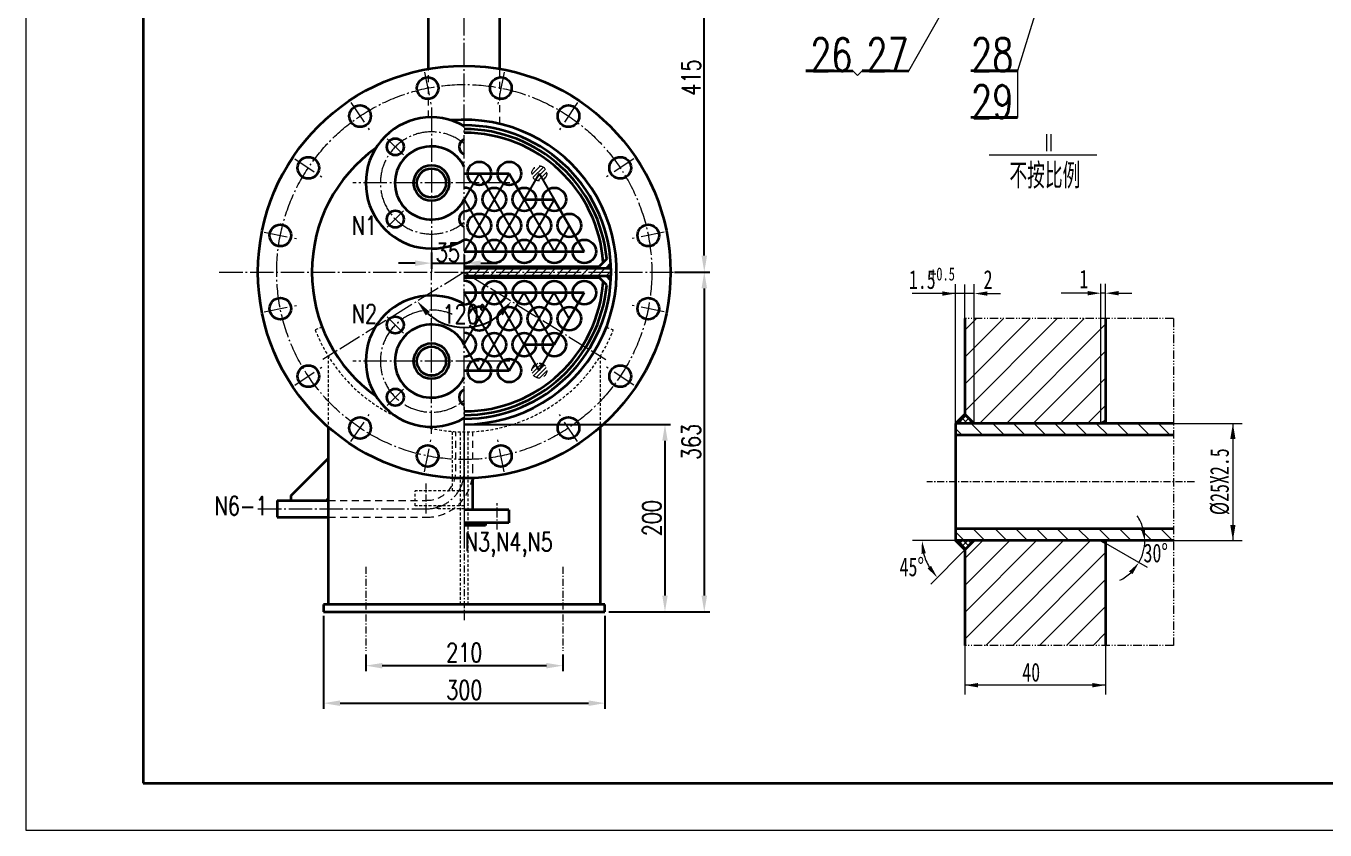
# Model space of a CAD drawing. Extents: x 0 to 6472, y 0 to 2970.
# Drawn here: x 0 to 1385, y 0 to 858 of the extents above; entities that cross this region are included whole.
import ezdxf
from ezdxf.enums import TextEntityAlignment as Align

# ---------------------------------------------------------------- set-up
doc = ezdxf.new("R2010")
doc.units = 0
doc.header["$LTSCALE"] = 10
doc.header["$MEASUREMENT"] = 0
doc.header["$PDMODE"] = 3
for name, pattern in [('JXX-S', [1.7, 0.9, -0.2, 0.1, -0.2, 0.1, -0.2]), ('XX-L', [1.25, 0.75, -0.5]), ('XX-S', [0.5, 0.3, -0.2]), ('ZXX-L', [3.28, 2.5, -0.3, 0.18, -0.3]), ('ZXX-S', [1.27, 0.75, -0.2, 0.12, -0.2])]:
    doc.linetypes.add(name, pattern=pattern)
doc.layers.get('0').update_dxf_attribs({"linetype": 'CONTINUOUS', "lineweight": 20})
doc.layers.get('Defpoints').update_dxf_attribs({"linetype": 'CONTINUOUS', "lineweight": 20})
doc.layers.add('1', color=1, linetype='CONTINUOUS')
for name, color, linetype, lineweight in [('A 粗实线', 2, 'CONTINUOUS', 35), ('B 细实线', 7, 'CONTINUOUS', 20), ('D 短中心线', 1, 'ZXX-S', 20), ('E 长中心线', 1, 'ZXX-L', 20), ('F 短虚线', 6, 'XX-S', 20), ('G 长虚线', 6, 'XX-L', 20), ('H 短双点线', 4, 'JXX-S', 20), ('J 标注尺寸', 7, 'CONTINUOUS', 20)]:
    doc.layers.add(name, color=color, linetype=linetype, lineweight=lineweight)
doc.styles.add('HZ', font='txt', dxfattribs={"width": 0.75, "bigfont": 'hztxt'})
doc.styles.add('HZTXT', font='TXT.SHX', dxfattribs={"width": 0.75, "bigfont": 'HZTXT'})
doc.styles.add('TXT', font='txt', dxfattribs={"width": 0.7})
doc.dimstyles.new('副本1比5', dxfattribs={"dimscale": 5, "dimtxt": 4, "dimasz": 3.5, "dimexe": 1.2, "dimexo": 0.8, "dimgap": 0.8, "dimtad": 1, "dimdec": 0, "dimzin": 0, "dimdsep": 46, "dimtxsty": 'HZTXT', "dimcen": 0, "dimadec": 0, "dimazin": 0, "dimtfac": 0.375, "dimtdec": 0, "dimtmove": 2, "dimatfit": 0, "dimfxl": 0, "dimtzin": 0, "dimarcsym": 0})
pattern_1 = [(45, (-3815.559, -920.2154), (-2.2097087, 2.2097087), [])]

# ---------------------------------------------------------------- blocks, each defined once
blk = doc.blocks.new('*D129')
at = {"color": 0, "lineweight": -2}
blk.add_arc((467.4, 595.1), 59.1, 228.7831, 311.2169, dxfattribs=at)
at = {"color": 0}
for points in [[(426.3, 548.8), (430.7, 552.6), (417.2, 564.1)], [(504.1, 552.6), (508.5, 548.8), (517.6, 564.1)]]:
    blk.add_solid(points, dxfattribs=at)
at = {"layer": 'Defpoints', "color": 0}
for p in [(467.4, 595.1), (467.4, 595.1), (447.8, 539.4), (316.6, 501.8), (618.2, 501.8)]:
    blk.add_point(p, dxfattribs=at)
at = {"color": 0, "insert": (467.4, 550.1), "char_height": 20, "attachment_point": 5, "style": 'HZTXT'}
blk.add_mtext('120%%d', dxfattribs=at)
blk = doc.blocks.new('*D130')
at = {"layer": 'Defpoints', "color": 0}
for p in [(467.4, 432.6), (617.4, 232.6), (681.4, 232.6)]:
    blk.add_point(p, dxfattribs=at)
at = {"layer": 'J 标注尺寸', "color": 0, "lineweight": -2}
for p, q in [((471.4, 432.6), (687.4, 432.6)), ((681.4, 415.1), (681.4, 250.1)), ((621.4, 232.6), (687.4, 232.6))]:
    blk.add_line(p, q, dxfattribs=at)
at = {"layer": 'J 标注尺寸', "color": 0}
for points in [[(678.5, 415.1), (684.3, 415.1), (681.4, 432.6)], [(678.5, 250.1), (684.3, 250.1), (681.4, 232.6)]]:
    blk.add_solid(points, dxfattribs=at)
at = {"layer": 'J 标注尺寸', "color": 0, "insert": (667.4, 332.6), "char_height": 20, "attachment_point": 5, "rotation": 90, "style": 'HZTXT'}
blk.add_mtext('200', dxfattribs=at)
blk = doc.blocks.new('*D131')
at = {"layer": 'Defpoints', "color": 0}
for p in [(362.4, 191.3), (572.4, 191.3), (572.4, 175.3)]:
    blk.add_point(p, dxfattribs=at)
at = {"layer": 'J 标注尺寸', "color": 0, "lineweight": -2}
for p, q in [((362.4, 187.3), (362.4, 169.3)), ((572.4, 187.3), (572.4, 169.3)), ((379.9, 175.3), (554.9, 175.3))]:
    blk.add_line(p, q, dxfattribs=at)
at = {"layer": 'J 标注尺寸', "color": 0}
for points in [[(379.9, 178.2), (379.9, 172.3), (362.4, 175.3)], [(554.9, 178.2), (554.9, 172.3), (572.4, 175.3)]]:
    blk.add_solid(points, dxfattribs=at)
at = {"layer": 'J 标注尺寸', "color": 0, "insert": (467.4, 189.3), "char_height": 20, "attachment_point": 5, "style": 'HZTXT'}
blk.add_mtext('210', dxfattribs=at)
blk = doc.blocks.new('*D132')
at = {"layer": 'Defpoints', "color": 0}
for p in [(317.4, 232.6), (617.4, 232.6), (617.4, 135.3)]:
    blk.add_point(p, dxfattribs=at)
at = {"layer": 'J 标注尺寸', "color": 0, "lineweight": -2}
for p, q in [((317.4, 228.6), (317.4, 129.3)), ((617.4, 228.6), (617.4, 129.3)), ((334.9, 135.3), (599.9, 135.3))]:
    blk.add_line(p, q, dxfattribs=at)
at = {"layer": 'J 标注尺寸', "color": 0}
for points in [[(334.9, 138.2), (334.9, 132.3), (317.4, 135.3)], [(599.9, 138.2), (599.9, 132.3), (617.4, 135.3)]]:
    blk.add_solid(points, dxfattribs=at)
at = {"layer": 'J 标注尺寸', "color": 0, "insert": (467.4, 149.3), "char_height": 20, "attachment_point": 5, "style": 'HZTXT'}
blk.add_mtext('300', dxfattribs=at)
blk = doc.blocks.new('*D137')
at = {"color": 0, "lineweight": -2}
for p, q in [((691.4, 595.1), (729.3, 595.1)), ((723.3, 577.6), (723.3, 250.1)), ((621.4, 232.6), (729.3, 232.6))]:
    blk.add_line(p, q, dxfattribs=at)
at = {"color": 0}
for points in [[(720.4, 577.6), (726.3, 577.6), (723.3, 595.1)], [(720.4, 250.1), (726.3, 250.1), (723.3, 232.6)]]:
    blk.add_solid(points, dxfattribs=at)
at = {"layer": 'Defpoints', "color": 0}
for p in [(687.4, 595.1), (617.4, 232.6), (723.3, 232.6)]:
    blk.add_point(p, dxfattribs=at)
at = {"color": 0, "insert": (709.3, 413.9), "char_height": 20, "attachment_point": 5, "rotation": 90, "style": 'HZTXT'}
blk.add_mtext('363', dxfattribs=at)
blk = doc.blocks.new('*D138')
at = {"color": 0, "lineweight": -2}
for p, q in [((580.9, 1010.1), (729.3, 1010.1)), ((723.3, 612.6), (723.3, 992.6)), ((691.4, 595.1), (729.3, 595.1))]:
    blk.add_line(p, q, dxfattribs=at)
at = {"color": 0}
for points in [[(720.4, 992.6), (726.3, 992.6), (723.3, 1010.1)], [(720.4, 612.6), (726.3, 612.6), (723.3, 595.1)]]:
    blk.add_solid(points, dxfattribs=at)
at = {"layer": 'Defpoints', "color": 0}
for p in [(576.9, 1010.1), (723.3, 1010.1), (687.4, 595.1)]:
    blk.add_point(p, dxfattribs=at)
at = {"color": 0, "insert": (709.3, 802.6), "char_height": 20, "attachment_point": 5, "rotation": 90, "style": 'HZTXT'}
blk.add_mtext('415', dxfattribs=at)
blk = doc.blocks.new('*D140')
at = {"color": 0, "lineweight": -2}
for p, q in [((432.4, 616.1), (432.4, 598.6)), ((467.4, 613.1), (467.4, 598.6)), ((414.9, 604.6), (397.4, 604.6)), ((432.4, 604.6), (467.4, 604.6)), ((484.9, 604.6), (502.4, 604.6))]:
    blk.add_line(p, q, dxfattribs=at)
at = {"color": 0}
for points in [[(414.9, 607.5), (414.9, 601.6), (432.4, 604.6)], [(484.9, 607.5), (484.9, 601.6), (467.4, 604.6)]]:
    blk.add_solid(points, dxfattribs=at)
at = {"layer": 'Defpoints', "color": 0}
for p in [(432.4, 620.1), (467.4, 617.1), (467.4, 604.6)]:
    blk.add_point(p, dxfattribs=at)
at = {"color": 0, "insert": (449.9, 616), "char_height": 20, "attachment_point": 5, "style": 'HZTXT'}
blk.add_mtext('35', dxfattribs=at)

msp = doc.modelspace()

# ---------------------------------------------------------------- hatches: boundary and pattern name
h = msp.add_hatch()
h.set_pattern_fill('ANSI31', color=256, scale=50, style=0)
h.set_pattern_definition([(45, (0, 16.711), (-4.419417, 4.419417), [])])
h.paths.add_polyline_path([(623.89, 595.12, 0.0063906), (623.84, 599.12), (467.39, 599.12), (467.39, 595.12)])
h.paths.add_polyline_path([(467.39, 595.12), (473.86, 591.12), (623.84, 591.12, 0.0063906), (623.89, 595.12)])
for points in [[(623.57, 605.12), (617.84, 599.12), (623.84, 599.12, 0.0095855)], [(623.57, 585.13), (617.84, 591.12), (623.84, 591.12, -0.0095855)]]:
    msp.add_hatch(color=256).paths.add_polyline_path(points)
at = {"layer": 'G 长虚线'}
h = msp.add_hatch(dxfattribs=at)
h.set_pattern_fill('ANSI31', color=256, scale=25, style=0)
h.set_pattern_definition(pattern_1)
h.paths.add_polyline_path([(547.39, 700.26), (551.39, 693.33, 0.2679492), (555.39, 700.26, 1), (539.39, 700.26, 0.2679492), (543.39, 693.33)])
h.paths.add_polyline_path([(543.39, 693.33, 0.2679492), (551.39, 693.33), (547.39, 700.26)])
h = msp.add_hatch(dxfattribs=at)
h.set_pattern_fill('ANSI31', color=256, scale=25, style=0)
h.set_pattern_definition(pattern_1)
h.paths.add_polyline_path([(551.39, 496.91, 0.2679492), (543.39, 496.91), (547.39, 489.99)])
h.paths.add_polyline_path([(543.39, 496.91, 0.2679492), (539.39, 489.99, 1), (555.39, 489.99, 0.2679492), (551.39, 496.91), (547.39, 489.99)])

# ---------------------------------------------------------------- linework, layer by layer
for p, q in [((1134.98, 1062.97), (1057.46, 809.87)), ((881.62, 809.87), (886.62, 804.87)), ((891.62, 809.87), (886.62, 804.87)), ((1057.46, 809.87), (1057.46, 759.87)), ((617.84, 599.12), (623.57, 605.12)), ((617.84, 591.12), (623.57, 585.13))]:
    msp.add_line(p, q)
at = {"layer": '1'}
for p, q in [((483.39, 700.26), (467.39, 672.55)), ((515.39, 700.26), (467.39, 617.12)), ((483.39, 700.26), (531.39, 617.12)), ((547.39, 700.26), (499.39, 617.12)), ((547.39, 700.26), (563.39, 672.55)), ((467.39, 672.55), (499.39, 617.12)), ((563.39, 672.55), (531.39, 617.12)), ((531.39, 672.55), (563.39, 617.12)), ((579.39, 644.84), (563.39, 617.12)), ((467.39, 517.7), (499.39, 573.12)), ((515.39, 489.99), (467.39, 573.12)), ((483.39, 489.99), (531.39, 573.12)), ((547.39, 489.99), (499.39, 573.12)), ((563.39, 517.7), (531.39, 573.12)), ((531.39, 517.7), (563.39, 573.12)), ((579.39, 545.41), (563.39, 573.12)), ((483.39, 489.99), (467.39, 517.7)), ((547.39, 489.99), (563.39, 517.7))]:
    msp.add_line(p, q, dxfattribs=at)
at = {"layer": 'A 粗实线'}
for p, q in [((429.39, 811.82), (429.39, 940.29)), ((505.39, 811.82), (505.39, 940.29)), ((831.62, 809.87), (881.62, 809.87)), ((861.7, 809.87), (831.62, 809.87)), ((891.62, 809.87), (941.62, 809.87)), ((921.7, 809.87), (891.62, 809.87)), ((1057.46, 809.87), (1007.46, 809.87)), ((1027.37, 809.87), (1057.46, 809.87)), ((1057.46, 759.87), (1007.46, 759.87)), ((1027.37, 759.87), (1057.46, 759.87)), ((467.39, 700.26), (515.39, 700.26)), ((515.39, 700.26), (531.39, 672.55)), ((531.39, 672.55), (563.39, 672.55)), ((563.39, 672.55), (595.39, 617.12)), ((467.39, 617.12), (595.39, 617.12)), ((467.39, 601.12), (611.25, 601.12)), ((467.39, 599.12), (623.84, 599.12)), ((619.25, 609.12), (611.25, 601.12)), ((467.39, 591.12), (623.84, 591.12)), ((467.39, 589.12), (611.25, 589.12)), ((619.25, 581.12), (611.25, 589.12)), ((467.39, 573.12), (595.39, 573.12)), ((563.39, 517.7), (595.39, 573.12)), ((1001.18, 545.4), (1001.18, 443.68)), ((1151.18, 545.4), (1151.18, 433.68)), ((515.39, 489.99), (531.39, 517.7)), ((531.39, 517.7), (563.39, 517.7)), ((467.39, 489.99), (515.39, 489.99)), ((1001.18, 443.68), (991.18, 433.68)), ((1011.18, 433.68), (1001.18, 443.68)), ((322.39, 429.67), (322.39, 240.62)), ((612.39, 429.67), (612.39, 240.62)), ((1223.8, 433.68), (991.18, 433.68)), ((991.18, 433.68), (991.18, 308.68)), ((1146.18, 433.68), (1151.18, 436.57)), ((1223.8, 421.18), (991.18, 421.18)), ((282.89, 356.62), (322.39, 396.12)), ((476.39, 341.62), (476.39, 375.31)), ((267.89, 351.62), (267.89, 333.62)), ((267.89, 351.62), (322.39, 351.62)), ((282.89, 351.62), (282.89, 356.62)), ((320.32, 351.62), (322.39, 353.7)), ((322.39, 352.48), (321.45, 351.62)), ((267.89, 333.62), (322.39, 333.62)), ((514.89, 341.62), (467.39, 341.62)), ((514.89, 341.62), (514.89, 327.62)), ((514.89, 327.62), (467.39, 327.62)), ((489.89, 324.62), (467.39, 324.62)), ((476.39, 324.62), (467.39, 324.62)), ((489.89, 327.62), (489.89, 324.62)), ((1223.8, 321.18), (991.18, 321.18)), ((1223.8, 308.68), (991.18, 308.68)), ((1001.18, 298.68), (991.18, 308.68)), ((1011.18, 308.68), (1001.18, 298.68)), ((1146.18, 308.68), (1151.18, 305.8)), ((1151.18, 308.68), (1151.18, 196.97)), ((1001.18, 298.68), (1001.18, 196.97)), ((317.39, 240.62), (317.39, 232.62)), ((617.39, 240.62), (317.39, 240.62)), ((617.39, 232.62), (617.39, 240.62)), ((317.39, 232.62), (617.39, 232.62))]:
    msp.add_line(p, q, dxfattribs=at)
msp.add_lwpolyline([(125, 50), (4155, 50), (4155, 2920), (125, 2920)], close=True, dxfattribs=at)
for centre, radius in [((467.39, 595.12), 220), ((428.38, 791.28), 11.5), ((506.41, 791.28), 11.5), ((356.28, 761.42), 11.5), ((578.51, 761.42), 11.5), ((393.86, 728.66), 9), ((301.1, 706.24), 11.5), ((432.39, 690.12), 19), ((483.39, 700.26), 12.5), ((483.39, 700.26), 12.5), ((515.39, 700.26), 12.5), ((515.39, 700.26), 12.5), ((633.69, 706.24), 11.5), ((432.39, 690.12), 15.5), ((499.39, 672.55), 12.5), ((499.39, 672.55), 12.5), ((531.39, 672.55), 12.5), ((531.39, 672.55), 12.5), ((563.39, 672.55), 12.5), ((563.39, 672.55), 12.5), ((393.86, 651.59), 9), ((483.39, 644.84), 12.5), ((483.39, 644.84), 12.5), ((515.39, 644.84), 12.5), ((515.39, 644.84), 12.5), ((547.39, 644.84), 12.5), ((547.39, 644.84), 12.5), ((579.39, 644.84), 12.5), ((579.39, 644.84), 12.5), ((271.24, 634.14), 11.5), ((663.55, 634.14), 11.5), ((499.39, 617.12), 12.5), ((499.39, 617.12), 12.5), ((531.39, 617.12), 12.5), ((531.39, 617.12), 12.5), ((563.39, 617.12), 12.5), ((563.39, 617.12), 12.5), ((595.39, 617.12), 12.5), ((595.39, 617.12), 12.5), ((499.39, 573.12), 12.5), ((499.39, 573.12), 12.5), ((531.39, 573.12), 12.5), ((531.39, 573.12), 12.5), ((563.39, 573.12), 12.5), ((563.39, 573.12), 12.5), ((595.39, 573.12), 12.5), ((595.39, 573.12), 12.5), ((271.24, 556.11), 11.5), ((515.39, 545.41), 12.5), ((515.39, 545.41), 12.5), ((547.39, 545.41), 12.5), ((547.39, 545.41), 12.5), ((579.39, 545.41), 12.5), ((579.39, 545.41), 12.5), ((663.55, 556.11), 11.5), ((393.86, 538.66), 9), ((499.39, 517.7), 12.5), ((499.39, 517.7), 12.5), ((531.39, 517.7), 12.5), ((531.39, 517.7), 12.5), ((563.39, 517.7), 12.5), ((563.39, 517.7), 12.5), ((432.39, 500.12), 19), ((432.39, 500.12), 15.5), ((483.39, 489.99), 12.5), ((483.39, 489.99), 12.5), ((515.39, 489.99), 12.5), ((515.39, 489.99), 12.5), ((301.1, 484.01), 11.5), ((633.69, 484.01), 11.5), ((393.86, 461.59), 9), ((356.28, 428.83), 11.5), ((578.51, 428.83), 11.5), ((428.38, 398.97), 11.5), ((506.41, 398.97), 11.5)]:
    msp.add_circle(centre, radius, dxfattribs=at)
for centre, radius, start, end in [((432.39, 690.12), 70, 60, 300), ((467.39, 595.12), 162.5, 270, 95.04876), ((467.39, 595.12), 156.5, 270, 90), ((470.93, 728.66), 9, 113.14351, 246.85649), ((467.39, 595.12), 152.5, 5.26736, 90), ((467.39, 595.12), 148.5, 3.97231, 90), ((467.39, 595.12), 162.5, 125.40096, 234.59904), ((432.39, 690.12), 39, 26.17695, 333.82305), ((467.39, 672.55), 12.5, 270, 90), ((467.39, 672.55), 12.5, 270, 90), ((470.93, 651.59), 9, 113.14351, 246.85649), ((467.39, 617.12), 12.5, 270, 90), ((467.39, 573.12), 12.5, 270, 90), ((467.39, 595.12), 148.5, 270, 356.02769), ((432.39, 500.12), 70, 60, 300), ((467.39, 595.12), 152.5, 270, 354.73264), ((483.39, 545.41), 12.5, 212.95029, 151.65077), ((432.39, 500.12), 39, 26.17695, 333.82305), ((467.39, 517.7), 12.5, 270, 90), ((467.39, 517.7), 12.5, 270, 90), ((470.93, 461.59), 9, 113.14351, 246.85649)]:
    msp.add_arc(centre, radius, start, end, dxfattribs=at)
at = {"layer": 'B 细实线'}
for p, q in [((941.62, 809.87), (1041.99, 986.98)), ((1027.15, 720.04), (1141.8, 720.04)), ((991.18, 433.68), (991.18, 582.16)), ((1001.18, 545.4), (1001.18, 581.89)), ((1011.18, 433.68), (1011.18, 582.16)), ((1146.18, 433.68), (1146.18, 582.56)), ((1151.18, 436.57), (1151.18, 582.56)), ((958.18, 572.16), (945.03, 572.16)), ((991.18, 572.16), (958.18, 572.16)), ((1011.18, 572.16), (986.18, 572.16)), ((1025.18, 572.16), (1039.18, 572.16)), ((1118.18, 572.56), (1103.74, 572.56)), ((1132.18, 572.56), (1118.18, 572.56)), ((1151.18, 572.56), (1146.18, 572.56)), ((1165.18, 572.56), (1179.18, 572.56)), ((1099.72, 545.4), (1001.18, 446.86)), ((1070.99, 545.4), (1006.18, 480.59)), ((1042.27, 545.4), (1006.18, 509.31)), ((1013.54, 545.4), (1006.18, 538.04)), ((1128.44, 545.4), (1016.73, 433.68)), ((1006.18, 538.04), (1001.18, 533.04)), ((1151.18, 539.41), (1045.46, 433.68)), ((1006.18, 509.31), (1001.18, 504.31)), ((1151.18, 510.68), (1074.18, 433.68)), ((1006.18, 480.59), (1001.18, 475.59)), ((1151.18, 481.96), (1102.91, 433.68)), ((1151.18, 452.84), (1132.02, 433.68)), ((992.11, 434.62), (993.05, 433.68)), ((994.16, 433.68), (1002.67, 442.19)), ((994.87, 437.38), (998.57, 433.68)), ((997.64, 440.14), (1004.09, 433.68)), ((999.69, 433.68), (1005.43, 439.43)), ((1000.4, 442.9), (1009.62, 433.68)), ((1005.21, 433.68), (1008.19, 436.67)), ((1007.91, 433.68), (1020.41, 421.18)), ((1010.73, 433.68), (1010.96, 433.91)), ((1030.9, 433.68), (1043.4, 421.18)), ((1053, 433.68), (1065.5, 421.18)), ((1075.09, 433.68), (1087.59, 421.18)), ((1097.19, 433.68), (1109.69, 421.18)), ((1119.29, 433.68), (1131.79, 421.18)), ((1141.38, 433.68), (1153.88, 421.18)), ((1163.48, 433.68), (1175.98, 421.18)), ((1185.58, 433.68), (1198.08, 421.18)), ((1207.68, 433.68), (1220.18, 421.18)), ((1213.2, 433.68), (1296.99, 433.68)), ((1286.99, 433.68), (1286.99, 308.68)), ((991.18, 428.32), (998.31, 421.18)), ((1010.15, 321.18), (1022.65, 308.68)), ((1033.4, 321.18), (1045.9, 308.68)), ((1055.5, 321.18), (1068, 308.68)), ((1077.59, 321.18), (1090.09, 308.68)), ((1099.69, 321.18), (1112.19, 308.68)), ((1121.79, 321.18), (1134.29, 308.68)), ((1143.88, 321.18), (1156.38, 308.68)), ((1165.98, 321.18), (1178.48, 308.68)), ((1188.08, 321.18), (1200.58, 308.68)), ((1210.18, 321.18), (1222.68, 308.68)), ((991.18, 308.68), (945.48, 308.68)), ((991.18, 318.06), (1000.56, 308.68)), ((992.23, 307.63), (993.28, 308.68)), ((993.93, 308.68), (1002.55, 300.06)), ((994.99, 304.87), (998.8, 308.68)), ((997.75, 302.11), (1004.33, 308.68)), ((999.45, 308.68), (1005.32, 302.82)), ((1000.51, 299.35), (1009.85, 308.68)), ((1048.99, 308.68), (1001.18, 260.87)), ((1077.72, 308.68), (1001.18, 232.15)), ((1106.44, 308.68), (1001.18, 203.42)), ((1020.27, 308.68), (1001.18, 289.6)), ((1004.98, 308.68), (1008.08, 305.58)), ((1010.5, 308.68), (1010.84, 308.35)), ((1135.17, 308.68), (1023.46, 196.97)), ((1151.18, 305.8), (1195.46, 280.23)), ((1213.2, 308.68), (1296.99, 308.68)), ((1001.18, 298.68), (964.73, 262.23)), ((1151.18, 295.97), (1052.18, 196.97)), ((1151.18, 267.24), (1080.91, 196.97)), ((1151.18, 238.51), (1109.63, 196.97)), ((1151.18, 210.24), (1137.91, 196.97)), ((1001.18, 196.97), (1001.18, 144.46)), ((1151.18, 196.97), (1151.18, 144.46)), ((1151.18, 154.46), (1001.18, 154.46))]:
    msp.add_line(p, q, dxfattribs=at)
msp.add_lwpolyline([(0, 0), (4205, 0), (4205, 2970), (0, 2970)], close=True, dxfattribs=at)
for centre, radius, start, end in [((1146.18, 308.68), 46.9, 17.16744, 34.33488), ((1146.18, 308.68), 46.9, 330, 0), ((1011.18, 308.68), 55.69, 194.44074, 210.55926), ((1146.18, 308.68), 46.9, 295.66512, 312.83256)]:
    msp.add_arc(centre, radius, start, end, dxfattribs=at)
for points in [[(977.18, 574.5), (977.18, 569.83), (991.18, 572.16)], [(1025.18, 574.5), (1025.18, 569.83), (1011.18, 572.16)], [(1132.18, 574.9), (1132.18, 570.23), (1146.18, 572.56)], [(1165.18, 574.9), (1165.18, 570.23), (1151.18, 572.56)], [(1289.74, 417.18), (1284.24, 417.18), (1286.99, 433.68)], [(1193.3, 322.88), (1188.68, 322.18), (1193.08, 308.68)], [(1289.74, 325.18), (1284.24, 325.18), (1286.99, 308.68)], [(954.93, 294.5), (959.56, 295.09), (955.48, 308.68)], [(965.06, 281.8), (961.38, 278.94), (971.8, 269.3)], [(1176.24, 275.75), (1179.89, 272.84), (1186.8, 285.23)], [(1015.18, 156.79), (1015.18, 152.12), (1001.18, 154.46)], [(1137.18, 156.79), (1137.18, 152.12), (1151.18, 154.46)]]:
    msp.add_solid(points, dxfattribs=at)
at = {"layer": 'D 短中心线'}
for p, q in [((467.39, 447.38), (467.39, 223.65)), ((467.39, 437.39), (467.39, 320.12)), ((426.64, 337.62), (426.64, 369.62)), ((1245.91, 371.18), (960.5, 371.18)), ((502.39, 320.62), (502.39, 348.62)), ((362.39, 280.62), (362.39, 191.25)), ((572.39, 280.62), (572.39, 191.25))]:
    msp.add_line(p, q, dxfattribs=at)
at = {"layer": 'E 长中心线'}
for p, q in [((467.39, 552.09), (467.39, 1234.36)), ((424.97, 808.38), (431.78, 774.18)), ((509.81, 808.38), (503.01, 774.18)), ((346.59, 775.91), (365.96, 746.92)), ((588.19, 775.91), (568.82, 746.92)), ((432.39, 770.45), (432.39, 595.12)), ((385.19, 737.32), (402.52, 720)), ((286.61, 715.92), (315.59, 696.55)), ((648.18, 715.92), (619.19, 696.55)), ((516.1, 690.12), (348.69, 690.12)), ((385.19, 642.92), (402.52, 660.25)), ((254.14, 637.54), (288.33, 630.74)), ((680.65, 637.54), (646.45, 630.74)), ((206.13, 595.12), (728.66, 595.12)), ((467.39, 595.12), (316.6, 501.85)), ((432.39, 422.48), (432.39, 595.12)), ((467.39, 595.12), (618.18, 501.85)), ((254.14, 552.7), (288.33, 559.51)), ((680.65, 552.7), (646.45, 559.51)), ((385.19, 547.32), (402.52, 530)), ((467.39, 382.62), (467.39, 536.07)), ((516.1, 500.12), (348.69, 500.12)), ((286.61, 474.33), (315.59, 493.69)), ((648.18, 474.33), (619.19, 493.69)), ((385.19, 452.92), (402.52, 470.25)), ((346.59, 414.34), (365.96, 443.32)), ((467.39, 451.37), (467.39, 303.15)), ((588.19, 414.34), (568.82, 443.32)), ((467.39, 355.56), (467.39, 440.62)), ((424.97, 381.87), (431.78, 416.06)), ((509.81, 381.87), (503.01, 416.06)), ((247.4, 342.62), (427.39, 342.62))]:
    msp.add_line(p, q, dxfattribs=at)
msp.add_circle((467.39, 595.12), 200, dxfattribs=at)
for centre, radius, start, end in [((432.39, 690.12), 54.5, 50.0438, 309.9562), ((432.39, 500.12), 54.5, 66.10374, 309.9562), ((427.39, 382.62), 40, 270, 0)]:
    msp.add_arc(centre, radius, start, end, dxfattribs=at)
at = {"layer": 'F 短虚线'}
for p, q in [((315.94, 536.24), (308.48, 533.34)), ((618.85, 536.24), (626.31, 533.34)), ((322.39, 505.43), (322.39, 429.67)), ((612.39, 505.43), (612.39, 429.67)), ((454.89, 361.62), (454.89, 425.08)), ((463.39, 240.62), (463.39, 424.67)), ((471.39, 240.62), (471.39, 424.67)), ((414.89, 345.62), (414.89, 361.62)), ((467.39, 361.62), (414.89, 361.62)), ((467.39, 345.62), (414.89, 345.62)), ((438.39, 345.62), (438.39, 342.62)), ((438.39, 342.62), (438.39, 342.62)), ((467.39, 342.62), (438.39, 342.62))]:
    msp.add_line(p, q, dxfattribs=at)
for start, end in [(201.24506, 245.34025), (254.21003, 338.75494)]:
    msp.add_arc((467.39, 595.12), 170.5, start, end, dxfattribs=at)
at = {"layer": 'G 长虚线'}
for p, q in [((429.39, 760.06), (429.39, 811.82)), ((505.39, 753.12), (505.39, 811.82)), ((458.39, 382.62), (458.39, 424.86)), ((476.39, 382.62), (476.39, 424.86)), ((322.39, 351.62), (426.64, 351.62)), ((322.39, 333.62), (427.39, 333.62))]:
    msp.add_line(p, q, dxfattribs=at)
for centre in [(547.39, 700.26), (547.39, 489.99)]:
    msp.add_circle(centre, 8, dxfattribs=at)
for radius in [49, 31]:
    msp.add_arc((427.39, 382.62), radius, 270, 0, dxfattribs=at)
at = {"layer": 'H 短双点线'}
for p, q in [((1223.8, 545.4), (1001.18, 545.4)), ((1223.8, 545.4), (1223.8, 196.97)), ((1223.8, 196.97), (1001.18, 196.97))]:
    msp.add_line(p, q, dxfattribs=at)

# ---------------------------------------------------------------- texts
at = {"layer": 'B 细实线'}
for s, height, style, width, p in [('26', 35, 'HZTXT', 0.75, (858.74, 826.87)), ('27', 35, 'HZTXT', 0.75, (918.74, 826.87)), ('28', 35, 'HZTXT', 0.75, (1030.33, 826.87)), ('29', 35, 'HZTXT', 0.75, (1030.33, 776.87)), ('Ⅱ', 21, 'HZTXT', 0.75, (1090.63, 732.28)), ('N1', 20, 'HZ', 0.75, (360.87, 644.67)), ('1.5', 20, 'TXT', 0.7, (955.81, 586.95)), ('+0.5', 13.886, 'TXT', 0.7, (977.37, 592.96)), ('2', 20, 'TXT', 0.7, (1025.96, 587.12)), ('1', 20, 'TXT', 0.7, (1128.1, 587.63)), ('N2', 20, 'HZ', 0.75, (360.87, 550.52)), ('N3,N4,N5', 20, 'HZ', 0.75, (514.85, 304.38)), ('40', 20, 'TXT', 0.7, (1071.95, 168.15))]:
    msp.add_text(s, height=height, dxfattribs=dict(at, style=style, width=width)).set_placement(p, align=Align.MIDDLE)
at = {"layer": 'B 细实线', "style": 'HZTXT', "width": 0.7}
msp.add_text('不按比例', height=26.994, dxfattribs=at).set_placement((1048.74, 697.68), align=Align.MIDDLE_LEFT)
at = {"layer": 'B 细实线', "style": 'TXT', "width": 0.7}
msp.add_text('%%C25X2.5', height=20, rotation=90, dxfattribs=at).set_placement((1272.67, 371.48), align=Align.MIDDLE)
at = {"layer": 'B 细实线', "style": 'HZ', "width": 0.75}
msp.add_text('N6-1', height=20, dxfattribs=at).set_placement((201.05, 335.88))
at = {"layer": 'B 细实线', "style": 'TXT', "width": 0.7}
for s, p in [('30%%d', (1204.76, 295.49)), ('45%%d', (944.63, 280.66))]:
    msp.add_text(s, height=20, dxfattribs=at).set_placement(p, align=Align.MIDDLE_CENTER)

# ---------------------------------------------------------------- dimensions: what is measured, and where the dimension line sits
for base, p1, p2, picture, middle in [((723.35, 1010.12), (687.39, 595.12), (576.89, 1010.12), '*D138', (709.35, 802.62)), ((723.34821901, 232.62375459), (687.3935188, 595.12375459), (617.3935188, 232.62375459), '*D137', (709.34821901, 413.87375459))]:
    dim = msp.add_linear_dim(base=base, p1=p1, p2=p2, angle=90, dimstyle='副本1比5')
    dim.commit()
    dim.dimension.update_dxf_attribs({"geometry": picture, "text_midpoint": middle})
dim = msp.add_linear_dim(base=(467.39, 604.56), p1=(432.39, 620.12), p2=(467.39, 617.12), dimstyle='副本1比5')
dim.commit()
dim.dimension.update_dxf_attribs({"geometry": '*D140', "text_midpoint": (449.89, 616.04), "dimtype": 160})
dim = msp.add_angular_dim_2l(base=(447.76, 539.43), line1=((467.39, 595.12), (618.18, 501.85)), line2=((467.39, 595.12), (316.6, 501.85)), text='120%%d', dimstyle='副本1比5')
dim.commit()
dim.dimension.update_dxf_attribs({"geometry": '*D129', "text_midpoint": (467.39, 550.07)})
at = {"layer": 'J 标注尺寸'}
dim = msp.add_linear_dim(base=(681.39, 232.62), p1=(467.39, 432.62), p2=(617.39, 232.62), angle=90, text='200', dimstyle='副本1比5', dxfattribs=at)
dim.commit()
dim.dimension.update_dxf_attribs({"geometry": '*D130', "text_midpoint": (667.39, 332.62)})
for base, p1, p2, text, picture, middle in [((617.39, 135.25), (317.39, 232.62), (617.39, 232.62), '300', '*D132', (467.39, 149.25)), ((572.39, 175.25), (362.39, 191.25), (572.39, 191.25), '210', '*D131', (467.39, 189.25))]:
    dim = msp.add_linear_dim(base=base, p1=p1, p2=p2, text=text, dimstyle='副本1比5', dxfattribs=at)
    dim.commit()
    dim.dimension.update_dxf_attribs({"geometry": picture, "text_midpoint": middle})

doc.saveas('drawing.dxf')
